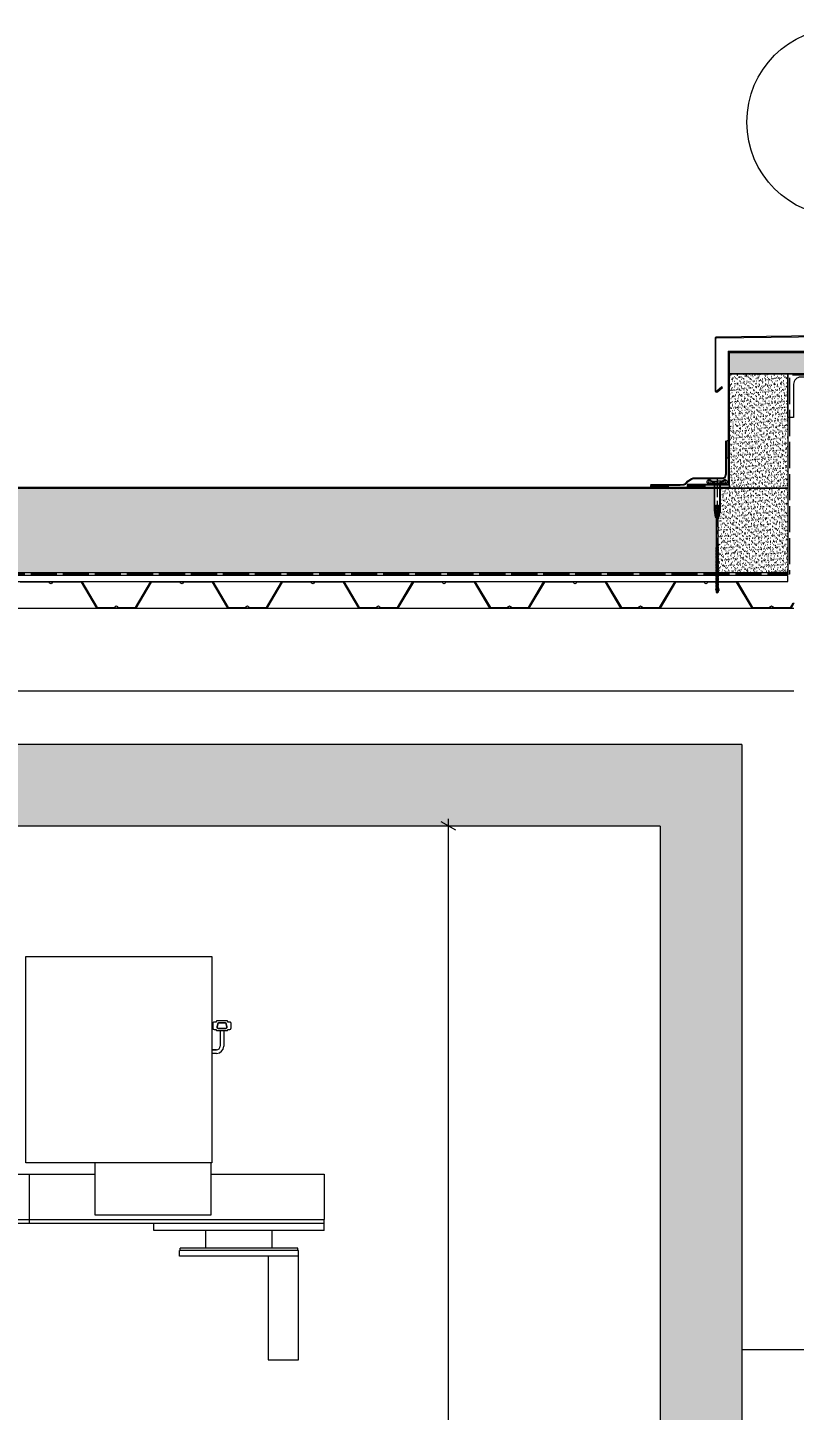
# Model space of a CAD drawing. Header units: millimetres. Extents: x -54677 to 188015, y -4000 to 32873.
# Drawn here: x -14793 to -13476, y 19096 to 21471 of the extents above; entities that cross this region are included whole.
import ezdxf

# ---------------------------------------------------------------- set-up
doc = ezdxf.new("R2010")
doc.units = ezdxf.units.MM
doc.header["$MEASUREMENT"] = 0
for name, pattern in [('CENTRE', [50.8, 31.75, -6.35, 6.35, -6.35]), ('HIDDEN', [47.625, 31.75, -15.875]), ('Hidden Line', [55, 45, -10]), ('HIDDEN2', [0.375, 0.25, -0.125])]:
    doc.linetypes.add(name, pattern=pattern)
for name, color, linetype, lineweight in [('0_Pen_No__1', 7, 'Continuous', 13), ('2D Layer_Pen_No__1', 7, 'Continuous', 13), ('2D Layer_Pen_No__101', 252, 'Continuous', 15), ('2D Layer_Pen_No__9', 7, 'Continuous', 13), ('A-25-M_Wall_Int_Pen_No__87', 8, 'Continuous', 20), ('GALVTRIMS_Pen_No__3', 7, 'Continuous', 18), ('HATCHING_Pen_No__1', 7, 'Continuous', 13), ('HATCHING_Pen_No__101', 252, 'Continuous', 15), ('New_A-80-M_Lift_Pen_No__1', 7, 'Continuous', 13), ('New_A-95-D_1_20_Pen_No__1', 7, 'Continuous', 13)]:
    doc.layers.add(name, color=color, linetype=linetype, lineweight=lineweight)
for name, color, linetype, lineweight, true_color in [('0_Pen_No__61', 7, 'Continuous', 20, 0x6a6a6a), ('2D Layer_Pen_No__30', 7, 'Continuous', 50, 0x2a2a2a), ('A-20-M_Floor_Slab_Pen_No__241', 7, 'Continuous', 13, 0xc30c20), ('A-95-P_Drawing_Pen_No__61', 7, 'Continuous', 20, 0x6a6a6a), ('HATCHING_Pen_No__81', 7, 'Continuous', 20, 0x6a6a6a), ('New_A-80-M_Lift_Pen_No__147', 7, 'Continuous', 0, 0x606060)]:
    doc.layers.add(name, color=color, linetype=linetype, lineweight=lineweight, true_color=true_color)
doc.layers.add('New_A-95-D_1_20', color=7, linetype='Continuous')
doc.styles.add('GENERATED_STYLE_1', font='')
doc.styles.get('GENERATED_STYLE_1').set_extended_font_data('Arial')
doc.dimstyles.new('GENERATED_STYLE__2', dxfattribs={"dimtxt": 50, "dimasz": 19, "dimexe": 0.18, "dimexo": 50, "dimgap": 0.09, "dimtad": 1, "dimdec": 0, "dimzin": 0, "dimdsep": 46, "dimtxsty": 'GENERATED_STYLE_1', "dimblk": 'ARROWHEAD_2', "dimblk1": 'ARROWHEAD_2', "dimblk2": 'ARROWHEAD_2', "dimcen": 0.09, "dimclrd": 7, "dimclre": 7, "dimclrt": 7, "dimadec": 0, "dimazin": 0, "dimtfac": 1, "dimtdec": 4, "dimtmove": 0, "dimatfit": 3, "dimfxl": 1, "dimtolj": 1, "dimtzin": 0, "dimarcsym": 0})
pattern_1 = [(37.5, (0, 0), (-0.2519482, 7.7065243), [0, -6.079392, 0, -6.79932, 0, -6.49935]), (7.5, (0, 0), (7.078399, 11.2874554), [0, -3.279672, 0, -5.479452, 0, -2.09979]), (327.5, (-4.9195, -8e-16), (12.4553218, 0.022634), [0, -1.9998, 0, -7.19928, 0, -9.39906]), (317.5, (-4.92, -8e-16), (12.023304, 3.510351), [0, -0.9999, 0, -4.719528, 0, -5.39946])]
pattern_2 = [(45, (0, 0), (-73.4847, 73.4847), [10, -50]), (45, (-15.53, 57.96), (-73.4847, 73.4847), [10, -50]), (105, (0, 0), (100.38196, 26.89726), [10, -50]), (105, (42.43, 42.43), (100.38196, 26.89726), [10, -50]), (165, (7.07, 7.07), (26.89726, 100.38196), [10, -50]), (165, (49.5, 49.5), (26.89726, 100.38196), [10, -50]), (45, (-7.071, 7.071), (-14.142136, 14.142136), [0, -20, 0, -30]), (90, (9e-16, 14.142), (-20, 0), [0, -15, 0, -25])]

# ---------------------------------------------------------------- blocks, each defined once
blk = doc.blocks.new('*D31')
at = {"layer": 'New_A-95-D_1_20_Pen_No__1', "linetype": 'Continuous'}
for p, q in [((-14051.2, 20100), (-16506.7, 20100)), ((-14057.4, 20092.8), (-14082.4, 20107.2)), ((-14069.9, 20100), (-14069.9, 20112.2)), ((-14069.9, -1350), (-14069.9, 20100)), ((-14051.2, -1350), (-16506.7, -1350)), ((-14082.4, -1342.8), (-14057.4, -1357.2)), ((-14069.9, -1362.2), (-14069.9, -1350))]:
    blk.add_line(p, q, dxfattribs=at)
at = {"layer": 'New_A-95-D_1_20_Pen_No__1', "insert": (-14079.9, 9270.1), "char_height": 50, "attachment_point": 7, "rotation": 90, "style": 'GENERATED_STYLE_1'}
blk.add_mtext('\\A1;{\\fArial|b0|i0|c0|p34;21,450}', dxfattribs=at)
blk = doc.blocks.new('ARROWHEAD_2')
at = {"color": 0, "linetype": 'Continuous', "lineweight": 0}
for p, q in [((0, 0), (-1, 0)), ((-0.38, -0.66), (0.38, 0.66))]:
    blk.add_line(p, q, dxfattribs=at)

msp = doc.modelspace()

# ---------------------------------------------------------------- hatches: boundary and pattern name
at = {"layer": 'HATCHING_Pen_No__101', "linetype": 'Continuous'}
h = msp.add_hatch(dxfattribs=at)
h.set_pattern_fill('AR_SAND_0001', color=256, style=0, pattern_type=2)
h.set_pattern_definition(pattern_1)
h.paths.add_polyline_path([(-13587.5, 20876.6), (-13587.5, 20680.2), (-13487.5, 20680.2), (-13487.5, 20876.6)])
h = msp.add_hatch(dxfattribs=at)
h.set_pattern_fill('ANSI31_0001', color=256, style=0, pattern_type=2)
h.set_pattern_definition([(135, (-11683.5, 20302.1), (898, 898), [])])
h.paths.add_polyline_path([(-13592.3, 20761.8), (-13590.1, 20761.8), (-13590.1, 20731.8), (-13592.3, 20731.8)])
h = msp.add_hatch(dxfattribs=at)
h.set_pattern_fill('ANSI31_0001', color=256, style=0, pattern_type=2)
h.set_pattern_definition([(135, (-11383.65, 27664.5), (530.33, 530.33), [])])
h.paths.add_polyline_path([(-13614.2, 20642.6), (-13614.2, 20687.8, 0.414214), (-13616.5, 20690, -0.371385), (-13616.8, 20690.4), (-13616.8, 20691.9, -0.414214), (-13616.3, 20692.4, -0.333857), (-13613.2, 20689.1), (-13613.2, 20682.4), (-13612.9, 20681.9), (-13612.9, 20680.5), (-13613.2, 20680), (-13613.2, 20644.4), (-13611.8, 20644.1), (-13611.8, 20630.4), (-13612, 20630.4)])
h = msp.add_hatch(dxfattribs=at)
h.set_pattern_fill('ANSI31_0001', color=256, style=0, pattern_type=2)
h.set_pattern_definition([(135, (-11382.65, 27664.5), (530.33, 530.33), [])])
h.paths.add_polyline_path([(-13601.5, 20692.4, -0.414214), (-13601, 20691.9), (-13601, 20690.4, -0.371385), (-13601.3, 20690, 0.414214), (-13603.6, 20687.8), (-13603.6, 20642.6), (-13605.8, 20630.4), (-13606, 20630.4), (-13606, 20644.1), (-13604.7, 20644.4), (-13604.7, 20680), (-13604.9, 20680.5), (-13604.9, 20681.9), (-13604.7, 20682.4), (-13604.7, 20689.1, -0.333857)])
h = msp.add_hatch(dxfattribs=at)
h.set_pattern_fill('AR_SAND_0001', color=256, style=0, pattern_type=2)
h.set_pattern_definition(pattern_1)
h.paths.add_polyline_path([(-15746.2, 20680.2), (-15746.2, 20535.1), (-13608.9, 20535.1), (-13608.9, 20560.3), (-13608.9, 20560.3), (-13610.6, 20562), (-13610.6, 20566.8), (-13611.6, 20567.4), (-13610.6, 20567.8), (-13610.6, 20569.3), (-13610.6, 20569.3), (-13611.6, 20570), (-13610.6, 20570.3), (-13610.6, 20571.9), (-13611.6, 20572.5), (-13610.6, 20572.9), (-13610.6, 20574.4), (-13611.6, 20575), (-13610.6, 20575.4), (-13610.6, 20576.9), (-13611.6, 20577.6), (-13610.6, 20577.9), (-13610.6, 20579.5), (-13611.6, 20580.1), (-13610.6, 20580.5), (-13610.6, 20582), (-13611.6, 20582.6), (-13610.6, 20583), (-13610.6, 20584.6), (-13611.6, 20585.2), (-13610.6, 20585.5), (-13610.6, 20587.1), (-13611.6, 20587.7), (-13610.6, 20588.1), (-13610.6, 20589.6), (-13611.6, 20590.2), (-13610.6, 20590.6), (-13610.6, 20592.2), (-13611.6, 20592.8), (-13610.6, 20593.1), (-13610.6, 20594.7), (-13611.6, 20595.3), (-13610.6, 20595.7), (-13610.6, 20597.2), (-13611.6, 20597.9), (-13610.6, 20598.2), (-13610.6, 20599.8), (-13611.6, 20600.4), (-13610.6, 20600.8), (-13610.6, 20602.3), (-13611.6, 20602.9), (-13610.6, 20603.3), (-13610.6, 20604.8), (-13611.6, 20605.5), (-13610.6, 20605.8), (-13610.6, 20607.4), (-13611.6, 20608), (-13610.6, 20608.4), (-13610.6, 20609.9), (-13611.6, 20610.5), (-13610.6, 20610.9), (-13610.6, 20612.5), (-13611.6, 20613.1), (-13610.6, 20613.4), (-13610.6, 20615), (-13611.6, 20615.6), (-13610.6, 20616), (-13610.6, 20617.2), (-13611.6, 20617.9), (-13610.6, 20618.2), (-13610.6, 20619.8), (-13611.6, 20620.4), (-13610.6, 20620.8), (-13610.6, 20622.3), (-13611.6, 20622.9), (-13610.6, 20623.3), (-13610.6, 20624.8), (-13611.6, 20625.5), (-13610.6, 20625.8), (-13610.6, 20627.4), (-13611.6, 20628), (-13610.6, 20628.4), (-13610.6, 20629.9), (-13611.3, 20630.4), (-13612, 20630.4), (-13614.2, 20642.6), (-13614.2, 20680.2)])
h = msp.add_hatch(dxfattribs=at)
h.set_pattern_fill('ANSI31_0001', color=256, style=0, pattern_type=2)
h.set_pattern_definition([(135, (-11760.6, 20275.4), (898, 898), [])])
h.paths.add_polyline_path([(-13693.1, 20685), (-13693.1, 20682.8), (-13723.1, 20682.8), (-13723.1, 20685)])
h = msp.add_hatch(dxfattribs=at)
h.set_pattern_fill('ANSI31_0001', color=256, style=0, pattern_type=2)
h.set_pattern_definition([(135, (-11697.6, 20275.4), (898, 898), [])])
h.paths.add_polyline_path([(-13630, 20685), (-13630, 20682.8), (-13660, 20682.8), (-13660, 20685)])
h = msp.add_hatch(dxfattribs=at)
h.set_pattern_fill('AR_SAND_0001', color=256, style=0, pattern_type=2)
h.set_pattern_definition(pattern_1)
h.paths.add_polyline_path([(-13487.5, 20535.1), (-13487.5, 20680.2), (-13603.6, 20680.2), (-13603.6, 20642.6), (-13605.8, 20630.4), (-13607.1, 20630.4), (-13607.1, 20629.6), (-13607.1, 20629.6), (-13606.2, 20629), (-13607.1, 20628.6), (-13607.1, 20628.7), (-13607.1, 20627.1), (-13607.1, 20627.1), (-13606.2, 20626.5), (-13607.1, 20626.1), (-13607.1, 20626.1), (-13607.1, 20624.6), (-13607.1, 20624.6), (-13606.2, 20623.9), (-13607.1, 20623.6), (-13607.1, 20623.6), (-13607.1, 20622), (-13607.1, 20622), (-13606.2, 20621.4), (-13607.1, 20621), (-13607.1, 20621), (-13607.1, 20619.5), (-13607.1, 20619.5), (-13606.2, 20618.9), (-13607.1, 20618.5), (-13607.1, 20618.5), (-13607.1, 20617), (-13607.1, 20616.9), (-13606.2, 20616.3), (-13607.1, 20616), (-13607.1, 20614.7), (-13606.2, 20614.1), (-13607.1, 20613.7), (-13607.1, 20613.7), (-13607.1, 20612.2), (-13607.1, 20612.2), (-13606.2, 20611.5), (-13607.1, 20611.2), (-13607.1, 20611.2), (-13607.1, 20609.6), (-13607.1, 20609.6), (-13606.2, 20609), (-13607.1, 20608.6), (-13607.1, 20607.1), (-13606.2, 20606.5), (-13607.1, 20606.1), (-13607.1, 20606.1), (-13607.1, 20604.6), (-13607.1, 20604.6), (-13606.2, 20603.9), (-13607.1, 20603.6), (-13607.1, 20603.6), (-13607.1, 20602), (-13607.1, 20602), (-13606.2, 20601.4), (-13607.1, 20601), (-13607.1, 20601), (-13607.1, 20599.5), (-13607.1, 20599.5), (-13606.2, 20598.9), (-13607.1, 20598.5), (-13607.1, 20598.5), (-13607.1, 20597), (-13607.1, 20596.9), (-13606.2, 20596.3), (-13607.1, 20596), (-13607.1, 20596), (-13607.1, 20594.4), (-13607.1, 20594.4), (-13606.2, 20593.8), (-13607.1, 20593.4), (-13607.1, 20593.4), (-13607.1, 20591.9), (-13607.1, 20591.9), (-13606.2, 20591.3), (-13607.1, 20590.9), (-13607.1, 20590.9), (-13607.1, 20589.3), (-13607.1, 20589.3), (-13606.2, 20588.7), (-13607.1, 20588.4), (-13607.1, 20588.4), (-13607.1, 20586.8), (-13607.1, 20586.8), (-13606.2, 20586.2), (-13607.1, 20585.8), (-13607.1, 20585.8), (-13607.1, 20584.3), (-13607.1, 20584.3), (-13606.2, 20583.6), (-13607.1, 20583.3), (-13607.1, 20583.3), (-13607.1, 20581.7), (-13607.1, 20581.7), (-13606.2, 20581.1), (-13607.1, 20580.8), (-13607.1, 20580.8), (-13607.1, 20579.2), (-13607.1, 20579.2), (-13606.2, 20578.6), (-13607.1, 20578.2), (-13607.1, 20578.2), (-13607.1, 20576.7), (-13607.1, 20576.7), (-13606.2, 20576), (-13607.1, 20575.7), (-13607.1, 20575.7), (-13607.1, 20574.1), (-13607.1, 20574.1), (-13606.2, 20573.5), (-13607.1, 20573.1), (-13607.1, 20573.1), (-13607.1, 20571.6), (-13607.1, 20571.6), (-13606.2, 20571), (-13607.1, 20570.6), (-13607.1, 20570.6), (-13607.1, 20569.1), (-13607.1, 20569.1), (-13606.2, 20568.4), (-13607.1, 20568.1), (-13607.2, 20564.6), (-13607.2, 20561.7), (-13608.9, 20560.3), (-13608.9, 20535.1)])
at = {"layer": 'HATCHING_Pen_No__81', "linetype": 'Continuous'}
h = msp.add_hatch(dxfattribs=at)
h.set_pattern_fill('AR_SAND_0001', color=256, style=0, pattern_type=2)
h.set_pattern_definition(pattern_1)
h.paths.add_polyline_path([(-13118.5, 20913.6), (-13118.5, 20876.6), (-13507.7, 20876.6), (-13587.5, 20876.6), (-13587.5, 20913.6)])
at = {"layer": 'New_A-80-M_Lift_Pen_No__147', "linetype": 'Continuous'}
h = msp.add_hatch(dxfattribs=at)
h.set_pattern_fill('Structural_Concrete_0001', color=256, style=0, pattern_type=2)
h.set_pattern_definition(pattern_2)
h.paths.add_polyline_path([(-16696.7, 20240), (-16696.7, 20100), (-13566.7, 20100), (-13566.7, 20240)])
h = msp.add_hatch(dxfattribs=at)
h.set_pattern_fill('Structural_Concrete_0001', color=256, style=0, pattern_type=2)
h.set_pattern_definition(pattern_2)
h.paths.add_polyline_path([(-13706.7, -73.9), (-13566.7, -73.9), (-13566.7, 20100), (-13706.7, 20100)])

# ---------------------------------------------------------------- linework, layer by layer
at = {"layer": '0_Pen_No__1', "linetype": 'Continuous'}
for p, q in [((-14462.1, 19749), (-14462.1, 19721.8)), ((-14455.9, 19749), (-14455.9, 19721.8)), ((-14476.5, 19715.6), (-14468.3, 19715.6)), ((-14468.3, 19715.6), (-14476.5, 19715.6)), ((-14468.3, 19709.4), (-14476.5, 19709.4)), ((-15528.5, 19502.1), (-14677.5, 19502.1)), ((-14789.7, 19418.1), (-14789.7, 19502.1)), ((-14477.5, 19502.1), (-14283.7, 19502.1)), ((-14283.7, 19502.1), (-14283.7, 19496.1)), ((-14283.7, 19496.1), (-14283.7, 19424.1)), ((-15999.7, 19424.1), (-14283.7, 19424.1)), ((-14839.7, 19418.1), (-14283.7, 19418.1)), ((-14575.7, 19405), (-14575.7, 19418.1)), ((-14283.7, 19405), (-14575.7, 19405)), ((-14486.7, 19375), (-14486.7, 19405)), ((-14372.7, 19375), (-14372.7, 19405)), ((-14283.7, 19405), (-14283.7, 19424.1)), ((-14327.7, 19371), (-14531.7, 19371)), ((-14531.7, 19361), (-14531.7, 19371)), ((-14327.7, 19361), (-14531.7, 19361)), ((-14328.7, 19375), (-14530.7, 19375)), ((-14530.7, 19371), (-14530.7, 19375)), ((-14379.7, 19361), (-14379.7, 19183)), ((-14328.7, 19371), (-14328.7, 19375)), ((-14327.7, 19361), (-14327.7, 19371)), ((-14327.7, 19183), (-14327.7, 19361)), ((-14379.7, 19183), (-14327.7, 19183))]:
    msp.add_line(p, q, dxfattribs=at)
at = {"layer": '0_Pen_No__1', "linetype": 'Continuous', "flags": 128}
for points in [[(-15218.2, 20520.1), (-13488.7, 20520.1)], [(-15746.2, 20474.1), (-13477.1, 20474.1)], [(-15746.2, 20332.1), (-13477.1, 20332.1)]]:
    msp.add_lwpolyline(points, dxfattribs=at)
for points in [[(-14476.5, 19521.7), (-14795.5, 19521.7), (-14795.5, 19876.1), (-14476.5, 19876.1)], [(-14677.5, 19432.1), (-14477.5, 19432.1), (-14477.5, 19521.7), (-14677.5, 19521.7)]]:
    msp.add_lwpolyline(points, close=True, dxfattribs=at)
for points in [[(-14474.6, 19752.8, 0.414214), (-14472.6, 19750.8), (-14469, 19750.8), (-14469, 19750, 0.414214), (-14468, 19749), (-14450, 19749, 0.414214), (-14449, 19750), (-14449, 19750.8), (-14445.4, 19750.8, 0.414214), (-14443.4, 19752.8), (-14443.4, 19761.4, 0.414214), (-14445.4, 19763.4), (-14449, 19763.4), (-14449, 19764.2, 0.414214), (-14450, 19765.2), (-14468, 19765.2, 0.414214), (-14469, 19764.2), (-14469, 19763.4), (-14472.6, 19763.4, 0.414214), (-14474.6, 19761.4)], [(-14452, 19752.5, 0.475361), (-14450.1, 19754.9), (-14451.2, 19760.2, 0.3556), (-14453.1, 19761.8), (-14464.9, 19761.8, 0.353447), (-14466.8, 19760.2), (-14468, 19754.9, 0.477709), (-14466, 19752.5)], [(-14452, 19753, 0.475361), (-14450.5, 19754.8), (-14451.6, 19760.1, 0.3556), (-14453.1, 19761.3), (-14464.9, 19761.3, 0.353447), (-14466.3, 19760.1), (-14467.5, 19754.8, 0.477709), (-14466, 19753)]]:
    msp.add_lwpolyline(points, format="xyb", close=True, dxfattribs=at)
at = {"layer": '0_Pen_No__1', "linetype": 'Continuous'}
for radius in [12.4, 6.2]:
    msp.add_arc((-14468.3, 19721.8), radius, 270, 0, dxfattribs=at)
at = {"layer": '0_Pen_No__61', "linetype": 'Continuous', "flags": 128}
msp.add_lwpolyline([(-14806.1, 20520.1), (-14699.7, 20520.1), (-14673.2, 20475.3), (-14643.1, 20475.3, -1), (-14637.7, 20475.3), (-14607.6, 20475.3), (-14581.1, 20520.1), (-14474.7, 20520.1), (-14448.2, 20475.3), (-14418.1, 20475.3, -1), (-14412.7, 20475.3), (-14382.6, 20475.3), (-14378, 20483.5), (-14377, 20482.9), (-14381.9, 20474.1), (-14448.9, 20474.1), (-14475.4, 20518.9), (-14525.2, 20518.9, -1), (-14530.6, 20518.9), (-14580.4, 20518.9), (-14606.9, 20474.1), (-14673.9, 20474.1), (-14700.4, 20518.9), (-14750.2, 20518.9, -1), (-14755.6, 20518.9), (-14805.4, 20518.9)], format="xyb", dxfattribs=at)
msp.add_lwpolyline([(-13625.2, 20518.9, -1), (-13630.6, 20518.9), (-13680.4, 20518.9), (-13706.9, 20474.1), (-13773.9, 20474.1), (-13800.4, 20518.9), (-13850.2, 20518.9, -1), (-13855.6, 20518.9), (-13905.4, 20518.9), (-13931.9, 20474.1), (-13998.9, 20474.1), (-14025.4, 20518.9), (-14075.2, 20518.9, -1), (-14080.6, 20518.9), (-14130.4, 20518.9), (-14156.9, 20474.1), (-14223.9, 20474.1), (-14250.4, 20518.9), (-14300.2, 20518.9, -1), (-14305.6, 20518.9), (-14355.4, 20518.9), (-14381.9, 20474.1), (-14448.9, 20474.1), (-14453.8, 20482.9), (-14452.8, 20483.5), (-14448.2, 20475.3), (-14418.1, 20475.3, -1), (-14412.7, 20475.3), (-14382.6, 20475.3), (-14356.1, 20520.1), (-14249.7, 20520.1), (-14223.2, 20475.3), (-14193.1, 20475.3, -1), (-14187.7, 20475.3), (-14157.6, 20475.3), (-14131.1, 20520.1), (-14024.7, 20520.1), (-13998.2, 20475.3), (-13968.1, 20475.3, -1), (-13962.7, 20475.3), (-13932.6, 20475.3), (-13906.1, 20520.1), (-13799.7, 20520.1), (-13773.2, 20475.3), (-13743.1, 20475.3, -1), (-13737.7, 20475.3), (-13707.6, 20475.3), (-13681.1, 20520.1), (-13574.7, 20520.1), (-13548.2, 20475.3), (-13518.1, 20475.3, -1), (-13512.7, 20475.3), (-13482.6, 20475.3), (-13478.1, 20483.5), (-13477, 20482.9), (-13481.9, 20474.1), (-13548.9, 20474.1), (-13575.4, 20518.9)], format="xyb", close=True, dxfattribs=at)
at = {"layer": '2D Layer_Pen_No__1', "linetype": 'Continuous'}
for p, q in [((-13592.3, 20731.8), (-13592.3, 20761.8)), ((-13590.1, 20761.8), (-13592.3, 20761.8)), ((-13590.1, 20761.8), (-13590.1, 20731.8)), ((-13590.1, 20731.8), (-13592.3, 20731.8)), ((-15747.2, 20682.4), (-13588.5, 20682.4)), ((-15747.2, 20681.2), (-13588.5, 20681.2)), ((-13723.1, 20685), (-13693.1, 20685)), ((-13723.1, 20685), (-13723.1, 20682.8)), ((-13693.1, 20682.8), (-13723.1, 20682.8)), ((-13723, 20686.6), (-13672.3, 20686.6)), ((-13723, 20685.4), (-13672.3, 20685.4)), ((-13693.1, 20685), (-13693.1, 20682.8)), ((-13660, 20685), (-13630, 20685)), ((-13660, 20685), (-13660, 20682.8)), ((-13630, 20682.8), (-13660, 20682.8)), ((-13630, 20685), (-13630, 20682.8))]:
    msp.add_line(p, q, dxfattribs=at)
at = {"layer": '2D Layer_Pen_No__1', "linetype": 'Continuous', "flags": 128}
for points in [[(-13589.7, 20915.7), (-13589.7, 20686.6), (-13660, 20686.6)], [(-13588.5, 20914.5), (-13588.5, 20685.4), (-13660, 20685.4)], [(-13589.7, 20915.7), (-13118.5, 20915.7)], [(-13588.5, 20914.5), (-13118.5, 20914.5)], [(-13672.4, 20686.6), (-13666, 20687.2), (-13663, 20688.5), (-13659.2, 20692.8), (-13653.9, 20696.4), (-13649.7, 20698), (-13599.4, 20698), (-13595.8, 20699.2), (-13593.9, 20705.2), (-13593.9, 20761.7)], [(-13672.3, 20685.4), (-13665.7, 20686.1), (-13662.3, 20687.5), (-13658.4, 20691.9), (-13653.3, 20695.3), (-13649.4, 20696.8), (-13599.2, 20696.8), (-13594.8, 20698.3), (-13592.7, 20705), (-13592.7, 20761.7)], [(-15650.1, 20680.2), (-13487.5, 20680.2), (-13487.5, 20535.1), (-15747.2, 20535.1)], [(-15747.2, 20520.1), (-13487.5, 20520.1), (-13487.5, 20530.1), (-15747.2, 20530.1)]]:
    msp.add_lwpolyline(points, dxfattribs=at)
at = {"layer": '2D Layer_Pen_No__1', "linetype": 'HIDDEN', "flags": 128}
for points in [[(-13589.1, 20915.1), (-13589.1, 20686), (-13660, 20686)], [(-13589.1, 20915.1), (-13118.5, 20915.1)], [(-13723, 20686), (-13672.3, 20686), (-13665.9, 20686.6), (-13662.6, 20688), (-13658.8, 20692.3), (-13653.6, 20695.9), (-13649.6, 20697.4), (-13599.3, 20697.4), (-13595.3, 20698.7), (-13593.3, 20705.1), (-13593.3, 20761.7)], [(-15747.2, 20681.8), (-13588.5, 20681.8)]]:
    msp.add_lwpolyline(points, dxfattribs=at)
at = {"layer": '2D Layer_Pen_No__1', "linetype": 'Hidden Line', "flags": 128}
msp.add_lwpolyline([(-13324.2, 20874.4), (-13484.5, 20874.4), (-13484.5, 20532.6), (-15747.2, 20532.6)], dxfattribs=at)
at = {"layer": '2D Layer_Pen_No__1', "linetype": 'Continuous', "flags": 128}
msp.add_lwpolyline([(-13487.5, 20680.2), (-13587.5, 20680.2), (-13587.5, 20876.6), (-13487.5, 20876.6)], close=True, dxfattribs=at)
msp.add_lwpolyline([(-13595.6, 20689.3, 2.193008), (-13597.6, 20691.5), (-13599.5, 20691.9, -2.152322), (-13595.6, 20687.3), (-13622.2, 20687.3, -2.152322), (-13618.3, 20691.9), (-13620.2, 20691.5, 2.193008), (-13622.2, 20689.3)], format="xyb", close=True, dxfattribs=at)
at = {"layer": '2D Layer_Pen_No__101', "linetype": 'Continuous'}
for p, q in [((-13613.2, 20647), (-13613.2, 20647.6)), ((-13604.6, 20647), (-13613.2, 20647)), ((-13610.9, 20644.9), (-13613.2, 20647)), ((-13610.9, 20642.6), (-13610.9, 20644.9)), ((-13610.9, 20642.6), (-13610.6, 20640.5)), ((-13610.6, 20644.9), (-13608.3, 20644.9)), ((-13610.6, 20640.5), (-13610.6, 20578.5)), ((-13606.8, 20642.8), (-13607.2, 20640.5)), ((-13607.2, 20579.9), (-13607.2, 20640.5)), ((-13606.8, 20644.9), (-13604.6, 20647)), ((-13606.8, 20642.8), (-13606.8, 20644.9)), ((-13604.6, 20647), (-13604.6, 20647.6)), ((-13610.6, 20578.5), (-13611.6, 20578.1)), ((-13611.6, 20578.1), (-13610.6, 20577.5)), ((-13610.6, 20576), (-13611.6, 20575.6)), ((-13611.6, 20575.6), (-13610.6, 20575)), ((-13610.6, 20573.4), (-13611.6, 20573.1)), ((-13611.6, 20573.1), (-13610.6, 20572.5)), ((-13610.6, 20570.9), (-13611.6, 20570.5)), ((-13611.6, 20570.5), (-13610.6, 20569.9)), ((-13610.6, 20568.4), (-13611.6, 20568)), ((-13606.7, 20577), (-13611, 20577.8)), ((-13606.7, 20574.4), (-13611, 20575.3)), ((-13606.7, 20571.9), (-13611, 20572.7)), ((-13606.7, 20569.4), (-13611, 20570.2)), ((-13607.1, 20577.2), (-13610.6, 20578.5)), ((-13610.6, 20577.5), (-13610.6, 20576)), ((-13607.1, 20576.3), (-13610.6, 20577.5)), ((-13607.1, 20574.7), (-13610.6, 20576)), ((-13610.6, 20575), (-13610.6, 20573.4)), ((-13607.1, 20573.7), (-13610.6, 20575)), ((-13607.1, 20572.2), (-13610.6, 20573.4)), ((-13610.6, 20572.5), (-13610.6, 20570.9)), ((-13607.1, 20571.2), (-13610.6, 20572.5)), ((-13607.1, 20569.6), (-13610.6, 20570.9)), ((-13610.6, 20569.9), (-13610.6, 20568.4)), ((-13607.1, 20568.6), (-13610.6, 20569.9)), ((-13607.1, 20567.1), (-13610.6, 20568.4)), ((-13609.2, 20579.8), (-13607.2, 20579.9)), ((-13609.2, 20579.8), (-13607.1, 20578.9)), ((-13609.2, 20579.8), (-13606.8, 20579.6)), ((-13606.2, 20579.3), (-13607.2, 20579.9)), ((-13607.1, 20578.9), (-13606.2, 20579.3)), ((-13607.1, 20578.9), (-13607.1, 20577.2)), ((-13606.2, 20576.6), (-13607.1, 20577.2)), ((-13607.1, 20576.3), (-13606.2, 20576.6)), ((-13607.1, 20576.3), (-13607.1, 20574.7)), ((-13606.2, 20574.1), (-13607.1, 20574.7)), ((-13607.1, 20573.7), (-13606.2, 20574.1)), ((-13607.1, 20573.7), (-13607.1, 20572.2)), ((-13606.2, 20571.5), (-13607.1, 20572.2)), ((-13607.1, 20571.2), (-13606.2, 20571.5)), ((-13607.1, 20571.2), (-13607.1, 20569.6)), ((-13606.2, 20569), (-13607.1, 20569.6)), ((-13607.1, 20568.6), (-13606.2, 20569)), ((-13607.1, 20568.7), (-13607.1, 20567.1)), ((-13611.6, 20568), (-13610.6, 20567.4)), ((-13610.6, 20565.8), (-13611.6, 20565.5)), ((-13611.6, 20565.5), (-13610.6, 20564.8)), ((-13610.6, 20563.3), (-13611.6, 20562.9)), ((-13611.6, 20562.9), (-13610.6, 20562.3)), ((-13610.6, 20560.8), (-13611.6, 20560.4)), ((-13611.6, 20560.4), (-13610.6, 20559.8)), ((-13610.6, 20558.2), (-13611.6, 20557.9)), ((-13611.6, 20557.9), (-13610.6, 20557.2)), ((-13610.6, 20556), (-13611.6, 20555.6)), ((-13611.6, 20555.6), (-13610.6, 20555)), ((-13610.6, 20553.4), (-13611.6, 20553.1)), ((-13611.6, 20553.1), (-13610.6, 20552.5)), ((-13610.6, 20550.9), (-13611.6, 20550.5)), ((-13611.6, 20550.5), (-13610.6, 20549.9)), ((-13610.6, 20548.4), (-13611.6, 20548)), ((-13611.6, 20548), (-13610.6, 20547.4)), ((-13610.6, 20545.8), (-13611.6, 20545.5)), ((-13611.6, 20545.5), (-13610.6, 20544.8)), ((-13606.7, 20566.8), (-13611, 20567.6)), ((-13606.7, 20564.3), (-13611, 20565.1)), ((-13606.7, 20561.8), (-13611, 20562.6)), ((-13606.7, 20559.2), (-13611, 20560)), ((-13606.7, 20556.7), (-13611, 20557.5)), ((-13606.7, 20554.4), (-13611, 20555.3)), ((-13606.7, 20551.9), (-13611, 20552.7)), ((-13606.7, 20549.4), (-13611, 20550.2)), ((-13606.7, 20546.8), (-13611, 20547.6)), ((-13606.7, 20544.3), (-13611, 20545.1)), ((-13610.6, 20567.4), (-13610.6, 20565.8)), ((-13607.1, 20566.1), (-13610.6, 20567.4)), ((-13607.1, 20564.6), (-13610.6, 20565.8)), ((-13610.6, 20564.8), (-13610.6, 20563.3)), ((-13607.1, 20563.6), (-13610.6, 20564.8)), ((-13607.1, 20562), (-13610.6, 20563.3)), ((-13610.6, 20562.3), (-13610.6, 20560.8)), ((-13607.1, 20561), (-13610.6, 20562.3)), ((-13607.1, 20559.5), (-13610.6, 20560.8)), ((-13610.6, 20559.8), (-13610.6, 20558.2)), ((-13607.1, 20558.5), (-13610.6, 20559.8)), ((-13607.1, 20556.9), (-13610.6, 20558.2)), ((-13607.1, 20556), (-13610.6, 20557.2)), ((-13610.6, 20557.2), (-13610.6, 20556)), ((-13607.1, 20554.7), (-13610.6, 20556)), ((-13607.1, 20553.7), (-13610.6, 20555)), ((-13610.6, 20555), (-13610.6, 20553.4)), ((-13607.1, 20552.2), (-13610.6, 20553.4)), ((-13607.1, 20551.2), (-13610.6, 20552.5)), ((-13610.6, 20552.5), (-13610.6, 20550.9)), ((-13607.1, 20549.6), (-13610.6, 20550.9)), ((-13607.1, 20548.6), (-13610.6, 20549.9)), ((-13610.6, 20549.9), (-13610.6, 20548.4)), ((-13607.1, 20547.1), (-13610.6, 20548.4)), ((-13607.1, 20546.1), (-13610.6, 20547.4)), ((-13610.6, 20547.4), (-13610.6, 20545.8)), ((-13607.1, 20544.6), (-13610.6, 20545.8)), ((-13607.1, 20543.6), (-13610.6, 20544.8)), ((-13610.6, 20544.8), (-13610.6, 20543.3)), ((-13606.2, 20566.5), (-13607.1, 20567.1)), ((-13607.1, 20566.1), (-13606.2, 20566.5)), ((-13607.1, 20566.1), (-13607.1, 20564.6)), ((-13606.2, 20563.9), (-13607.1, 20564.6)), ((-13607.1, 20563.6), (-13606.2, 20563.9)), ((-13607.1, 20563.6), (-13607.1, 20562)), ((-13606.2, 20561.4), (-13607.1, 20562)), ((-13607.1, 20561), (-13606.2, 20561.4)), ((-13607.1, 20561), (-13607.1, 20559.5)), ((-13606.2, 20558.9), (-13607.1, 20559.5)), ((-13607.1, 20558.5), (-13606.2, 20558.9)), ((-13607.1, 20558.5), (-13607.1, 20557)), ((-13606.2, 20556.3), (-13607.1, 20556.9)), ((-13607.1, 20556), (-13606.2, 20556.3)), ((-13607.1, 20556), (-13607.1, 20554.7)), ((-13606.2, 20554.1), (-13607.1, 20554.7)), ((-13607.1, 20553.7), (-13606.2, 20554.1)), ((-13607.1, 20553.7), (-13607.1, 20552.2)), ((-13606.2, 20551.5), (-13607.1, 20552.2)), ((-13607.1, 20551.2), (-13606.2, 20551.5)), ((-13607.1, 20551.2), (-13607.1, 20549.6)), ((-13606.2, 20549), (-13607.1, 20549.6)), ((-13607.1, 20548.6), (-13606.2, 20549)), ((-13607.1, 20548.6), (-13607.1, 20547.1)), ((-13606.2, 20546.5), (-13607.1, 20547.1)), ((-13607.1, 20546.1), (-13606.2, 20546.5)), ((-13607.1, 20546.1), (-13607.1, 20544.6)), ((-13610.6, 20543.3), (-13611.6, 20542.9)), ((-13611.6, 20542.9), (-13610.6, 20542.3)), ((-13610.6, 20540.8), (-13611.6, 20540.4)), ((-13611.6, 20540.4), (-13610.6, 20539.8)), ((-13610.6, 20538.2), (-13611.6, 20537.9)), ((-13611.6, 20537.9), (-13610.6, 20537.2)), ((-13610.6, 20535.7), (-13611.6, 20535.3)), ((-13611.6, 20535.3), (-13610.6, 20534.7)), ((-13610.6, 20533.1), (-13611.6, 20532.8)), ((-13611.6, 20532.8), (-13610.6, 20532.2)), ((-13610.6, 20530.6), (-13611.6, 20530.2)), ((-13611.6, 20530.2), (-13610.6, 20529.6)), ((-13610.6, 20528.1), (-13611.6, 20527.7)), ((-13611.6, 20527.7), (-13610.6, 20527.1)), ((-13610.6, 20525.5), (-13611.6, 20525.2)), ((-13611.6, 20525.2), (-13610.6, 20524.6)), ((-13610.6, 20523), (-13611.6, 20522.6)), ((-13611.6, 20522.6), (-13610.6, 20522)), ((-13606.7, 20541.8), (-13611, 20542.6)), ((-13606.7, 20539.2), (-13611, 20540)), ((-13606.7, 20536.7), (-13611, 20537.5)), ((-13606.7, 20534.1), (-13611, 20535)), ((-13606.7, 20531.6), (-13611, 20532.4)), ((-13606.7, 20529.1), (-13611, 20529.9)), ((-13606.7, 20526.5), (-13611, 20527.4)), ((-13606.7, 20524), (-13611, 20524.8)), ((-13606.7, 20521.5), (-13611, 20522.3)), ((-13607.1, 20542), (-13610.6, 20543.3)), ((-13607.1, 20541), (-13610.6, 20542.3)), ((-13610.6, 20542.3), (-13610.6, 20540.8)), ((-13607.1, 20539.5), (-13610.6, 20540.8)), ((-13607.1, 20538.5), (-13610.6, 20539.8)), ((-13610.6, 20539.8), (-13610.6, 20538.2)), ((-13607.1, 20536.9), (-13610.6, 20538.2)), ((-13607.1, 20536), (-13610.6, 20537.2)), ((-13610.6, 20537.2), (-13610.6, 20535.7)), ((-13607.1, 20534.4), (-13610.6, 20535.7)), ((-13607.1, 20533.4), (-13610.6, 20534.7)), ((-13610.6, 20534.7), (-13610.6, 20533.1)), ((-13607.1, 20531.9), (-13610.6, 20533.1)), ((-13607.1, 20530.9), (-13610.6, 20532.2)), ((-13610.6, 20532.2), (-13610.6, 20530.6)), ((-13607.1, 20529.3), (-13610.6, 20530.6)), ((-13607.1, 20528.4), (-13610.6, 20529.6)), ((-13610.6, 20529.6), (-13610.6, 20528.1)), ((-13607.1, 20526.8), (-13610.6, 20528.1)), ((-13607.1, 20525.8), (-13610.6, 20527.1)), ((-13610.6, 20527.1), (-13610.6, 20525.5)), ((-13607.1, 20524.3), (-13610.6, 20525.5)), ((-13607.1, 20523.3), (-13610.6, 20524.6)), ((-13610.6, 20524.6), (-13610.6, 20523)), ((-13607.1, 20521.7), (-13610.6, 20523)), ((-13607.1, 20520.8), (-13610.6, 20522)), ((-13610.6, 20522), (-13610.6, 20520.5)), ((-13606.2, 20543.9), (-13607.1, 20544.6)), ((-13607.1, 20543.6), (-13606.2, 20543.9)), ((-13607.1, 20543.6), (-13607.1, 20542)), ((-13606.2, 20541.4), (-13607.1, 20542)), ((-13607.1, 20541), (-13606.2, 20541.4)), ((-13607.1, 20541), (-13607.1, 20539.5)), ((-13606.2, 20538.9), (-13607.1, 20539.5)), ((-13607.1, 20538.5), (-13606.2, 20538.9)), ((-13607.1, 20538.5), (-13607.1, 20537)), ((-13606.2, 20536.3), (-13607.1, 20536.9)), ((-13607.1, 20536), (-13606.2, 20536.3)), ((-13607.1, 20536), (-13607.1, 20534.4)), ((-13606.2, 20533.8), (-13607.1, 20534.4)), ((-13607.1, 20533.4), (-13606.2, 20533.8)), ((-13607.1, 20533.4), (-13607.1, 20531.9)), ((-13606.2, 20531.3), (-13607.1, 20531.9)), ((-13607.1, 20530.9), (-13606.2, 20531.3)), ((-13607.1, 20530.9), (-13607.1, 20529.3)), ((-13606.2, 20528.7), (-13607.1, 20529.3)), ((-13607.1, 20528.4), (-13606.2, 20528.7)), ((-13607.1, 20528.4), (-13607.1, 20526.8)), ((-13606.2, 20526.2), (-13607.1, 20526.8)), ((-13607.1, 20525.8), (-13606.2, 20526.2)), ((-13607.1, 20525.8), (-13607.1, 20524.3)), ((-13606.2, 20523.6), (-13607.1, 20524.3)), ((-13607.1, 20523.3), (-13606.2, 20523.6)), ((-13607.1, 20523.3), (-13607.1, 20521.7)), ((-13606.2, 20521.1), (-13607.1, 20521.7)), ((-13607.1, 20520.8), (-13606.2, 20521.1)), ((-13610.6, 20520.5), (-13611.6, 20520.1)), ((-13611.6, 20520.1), (-13610.6, 20519.5)), ((-13610.6, 20517.9), (-13611.6, 20517.6)), ((-13611.6, 20517.6), (-13610.6, 20516.9)), ((-13610.6, 20515.4), (-13611.6, 20515)), ((-13611.6, 20515), (-13610.6, 20514.4)), ((-13610.6, 20512.9), (-13611.6, 20512.5)), ((-13611.6, 20512.5), (-13610.6, 20511.9)), ((-13610.6, 20510.3), (-13611.6, 20510)), ((-13611.6, 20510), (-13610.6, 20509.3)), ((-13610.6, 20507.8), (-13611.6, 20507.4)), ((-13611.6, 20507.4), (-13610.6, 20506.8)), ((-13606.7, 20518.9), (-13611, 20519.7)), ((-13606.7, 20516.4), (-13611, 20517.2)), ((-13606.7, 20513.9), (-13611, 20514.7)), ((-13606.7, 20511.3), (-13611, 20512.1)), ((-13606.7, 20508.8), (-13611, 20509.6)), ((-13609.4, 20506.9), (-13611, 20507.1)), ((-13607.1, 20519.2), (-13610.6, 20520.5)), ((-13607.1, 20518.2), (-13610.6, 20519.5)), ((-13610.6, 20519.5), (-13610.6, 20517.9)), ((-13607.1, 20516.7), (-13610.6, 20517.9)), ((-13607.1, 20515.7), (-13610.6, 20516.9)), ((-13610.6, 20516.9), (-13610.6, 20515.4)), ((-13607.1, 20514.1), (-13610.6, 20515.4)), ((-13607.1, 20513.1), (-13610.6, 20514.4)), ((-13610.6, 20514.4), (-13610.6, 20512.9)), ((-13607.1, 20511.6), (-13610.6, 20512.9)), ((-13610.6, 20511.9), (-13610.6, 20510.3)), ((-13607.1, 20510.6), (-13610.6, 20511.9)), ((-13607.1, 20509.1), (-13610.6, 20510.3)), ((-13607.1, 20508.1), (-13610.6, 20509.3)), ((-13610.6, 20509.3), (-13610.6, 20507.8)), ((-13609.4, 20506.9), (-13610.6, 20507.8)), ((-13609.4, 20506.9), (-13610.6, 20506.8)), ((-13610.6, 20506.8), (-13610.6, 20502)), ((-13608.9, 20500.3), (-13610.6, 20502)), ((-13610.6, 20502), (-13609.6, 20502)), ((-13609.6, 20502), (-13609.6, 20505.2)), ((-13608.9, 20500.3), (-13609.6, 20502)), ((-13608.9, 20500.3), (-13609.5, 20505.7)), ((-13608.9, 20500.3), (-13607.2, 20501.7)), ((-13607.1, 20508.1), (-13607.2, 20504.6)), ((-13607.2, 20504.8), (-13607.2, 20501.7)), ((-13607.1, 20520.8), (-13607.1, 20519.2)), ((-13606.2, 20518.6), (-13607.1, 20519.2)), ((-13607.1, 20518.2), (-13606.2, 20518.6)), ((-13607.1, 20518.2), (-13607.1, 20516.7)), ((-13606.2, 20516), (-13607.1, 20516.7)), ((-13607.1, 20515.7), (-13606.2, 20516)), ((-13607.1, 20515.7), (-13607.1, 20514.1)), ((-13606.2, 20513.5), (-13607.1, 20514.1)), ((-13607.1, 20513.1), (-13606.2, 20513.5)), ((-13607.1, 20513.1), (-13607.1, 20511.6)), ((-13606.2, 20511), (-13607.1, 20511.6)), ((-13607.1, 20510.6), (-13606.2, 20511)), ((-13607.1, 20510.6), (-13607.1, 20509.1)), ((-13606.2, 20508.4), (-13607.1, 20509.1)), ((-13607.1, 20508.1), (-13606.2, 20508.4))]:
    msp.add_line(p, q, dxfattribs=at)
at = {"layer": '2D Layer_Pen_No__30', "linetype": 'Continuous'}
for centre, radius, start, end in [((-13608.9, 20641.9), 7.18, 53.3075, 126.6925), ((-13608.5, 20505.2), 1.05, 109.8389, 178.4404), ((-13608.5, 20505.3), 1.01, 33.5846, 116.1899), ((-13608.9, 20504.7), 1.73, 355.6598, 42.508)]:
    msp.add_arc(centre, radius, start, end, dxfattribs=at)
at = {"layer": '2D Layer_Pen_No__9', "linetype": 'Continuous'}
for p, q in [((-13616.8, 20691.9), (-13616.8, 20690.4)), ((-13616.3, 20692.4), (-13608.9, 20692.4)), ((-13614.2, 20687.8), (-13614.2, 20642.6)), ((-13613.2, 20689.1), (-13613.2, 20682.4)), ((-13601.5, 20692.4), (-13608.9, 20692.4)), ((-13604.7, 20689.1), (-13604.7, 20682.4)), ((-13603.6, 20687.8), (-13603.6, 20642.6)), ((-13601, 20691.9), (-13601, 20690.4)), ((-13613.2, 20682.4), (-13612.9, 20681.9)), ((-13612.9, 20680.5), (-13613.2, 20680)), ((-13613.2, 20680), (-13613.2, 20644.4)), ((-13612.9, 20681.9), (-13612.9, 20680.5)), ((-13604.7, 20682.4), (-13604.9, 20681.9)), ((-13604.9, 20681.9), (-13604.9, 20680.5)), ((-13604.9, 20680.5), (-13604.7, 20680)), ((-13604.7, 20680), (-13604.7, 20644.4)), ((-13614.2, 20642.6), (-13612, 20630.4)), ((-13613.2, 20645.2), (-13611.8, 20644.9)), ((-13613.2, 20645.2), (-13608.9, 20645.2)), ((-13613.2, 20644.4), (-13611.8, 20644.1)), ((-13611.8, 20644.9), (-13608.9, 20644.9)), ((-13611.8, 20644.9), (-13611.8, 20630.4)), ((-13604.7, 20645.2), (-13608.9, 20645.2)), ((-13606, 20644.9), (-13608.9, 20644.9)), ((-13604.7, 20645.2), (-13606, 20644.9)), ((-13606, 20644.9), (-13606, 20630.4)), ((-13604.7, 20644.4), (-13606, 20644.1)), ((-13603.6, 20642.6), (-13605.8, 20630.4)), ((-13612, 20630.4), (-13608.9, 20630.4)), ((-13605.8, 20630.4), (-13608.9, 20630.4))]:
    msp.add_line(p, q, dxfattribs=at)
at = {"layer": '2D Layer_Pen_No__9', "linetype": 'CENTRE'}
msp.add_line((-13608.9, 20696.5), (-13608.9, 20500.7), dxfattribs=at)
at = {"layer": '2D Layer_Pen_No__9', "linetype": 'HIDDEN2'}
msp.add_line((-13487.6, 20680.2), (-15747.2, 20680.2), dxfattribs=at)
at = {"layer": '2D Layer_Pen_No__9', "linetype": 'Continuous'}
for centre, radius, start, end in [((-13616.3, 20691.9), 0.5, 90, 180), ((-13616.4, 20690.4), 0.405, 178.177, 263.3199), ((-13616.5, 20687.8), 2.25, 0, 90), ((-13616.9, 20688.6), 3.75, 7.8092, 81.6571), ((-13600.9, 20688.6), 3.75, 98.3429, 172.1908), ((-13601.3, 20687.8), 2.25, 90, 180), ((-13601.5, 20691.9), 0.5, 0, 90), ((-13601.4, 20690.4), 0.405, 276.6801, 1.823)]:
    msp.add_arc(centre, radius, start, end, dxfattribs=at)
at = {"layer": 'A-20-M_Floor_Slab_Pen_No__241', "linetype": 'Continuous'}
msp.add_circle((-13395.6, 21309.3), 162.1, dxfattribs=at)
at = {"layer": 'A-25-M_Wall_Int_Pen_No__87', "linetype": 'Continuous'}
msp.add_line((-13383.1, 19200), (-13566.7, 19200), dxfattribs=at)
at = {"layer": 'A-95-P_Drawing_Pen_No__61', "linetype": 'Continuous', "flags": 128}
msp.add_lwpolyline([(-13337.5, 20801.6), (-13347.5, 20801.6), (-13347.5, 20859.1, 0.414214), (-13359.5, 20871.1), (-13465.5, 20871.1, 0.414214), (-13477.5, 20859.1), (-13477.5, 20801.6), (-13487.5, 20801.6), (-13487.5, 20876.6), (-13337.5, 20876.6)], format="xyb", close=True, dxfattribs=at)
at = {"layer": 'GALVTRIMS_Pen_No__3', "linetype": 'Continuous', "flags": 128}
msp.add_lwpolyline([(-13091.8, 20943.9, 0.414214), (-13094.3, 20946.4), (-13609.9, 20940, 0.414214), (-13612.4, 20937.5), (-13612.4, 20848, 0.63707), (-13608.2, 20846), (-13599.8, 20853.1), (-13600.8, 20854.3), (-13609.2, 20847.2, -0.63707), (-13610.9, 20848), (-13610.9, 20937.5, -0.414214), (-13609.9, 20938.5), (-13094.3, 20944.9, -0.414214), (-13093.3, 20943.9), (-13093.3, 20854.3, -0.63707), (-13095, 20853.5), (-13103.4, 20860.6), (-13104.4, 20859.5), (-13095.9, 20852.4, 0.63707), (-13091.8, 20854.3)], format="xyb", close=True, dxfattribs=at)
at = {"layer": 'HATCHING_Pen_No__1', "linetype": 'Continuous', "flags": 128}
msp.add_lwpolyline([(-13118.5, 20913.6), (-13118.5, 20876.6), (-13507.7, 20876.6), (-13587.5, 20876.6), (-13587.5, 20913.6)], close=True, dxfattribs=at)
at = {"layer": 'New_A-80-M_Lift_Pen_No__1', "linetype": 'Continuous'}
for p, q in [((-13566.7, 20240), (-16693.5, 20240)), ((-13566.7, 20240), (-13566.7, 20100)), ((-13706.7, 20100), (-16556.7, 20100)), ((-13706.7, 20100), (-13706.7, 0)), ((-13566.7, 20100), (-13566.7, 0))]:
    msp.add_line(p, q, dxfattribs=at)

# ---------------------------------------------------------------- dimensions: what is measured, and where the dimension line sits
at = {"layer": 'New_A-95-D_1_20', "linetype": 'Continuous'}
dim = msp.add_linear_dim(base=(-14069.9, 20100), p1=(-16556.7, -1350), p2=(-16556.7, 20100), angle=90, dimstyle='GENERATED_STYLE__2', dxfattribs=at)
dim.commit()
dim.dimension.update_dxf_attribs({"geometry": '*D31', "text_midpoint": (-14104.9, 9386.1), "dimtype": 160, "text_rotation": 90})

doc.saveas('drawing.dxf')
